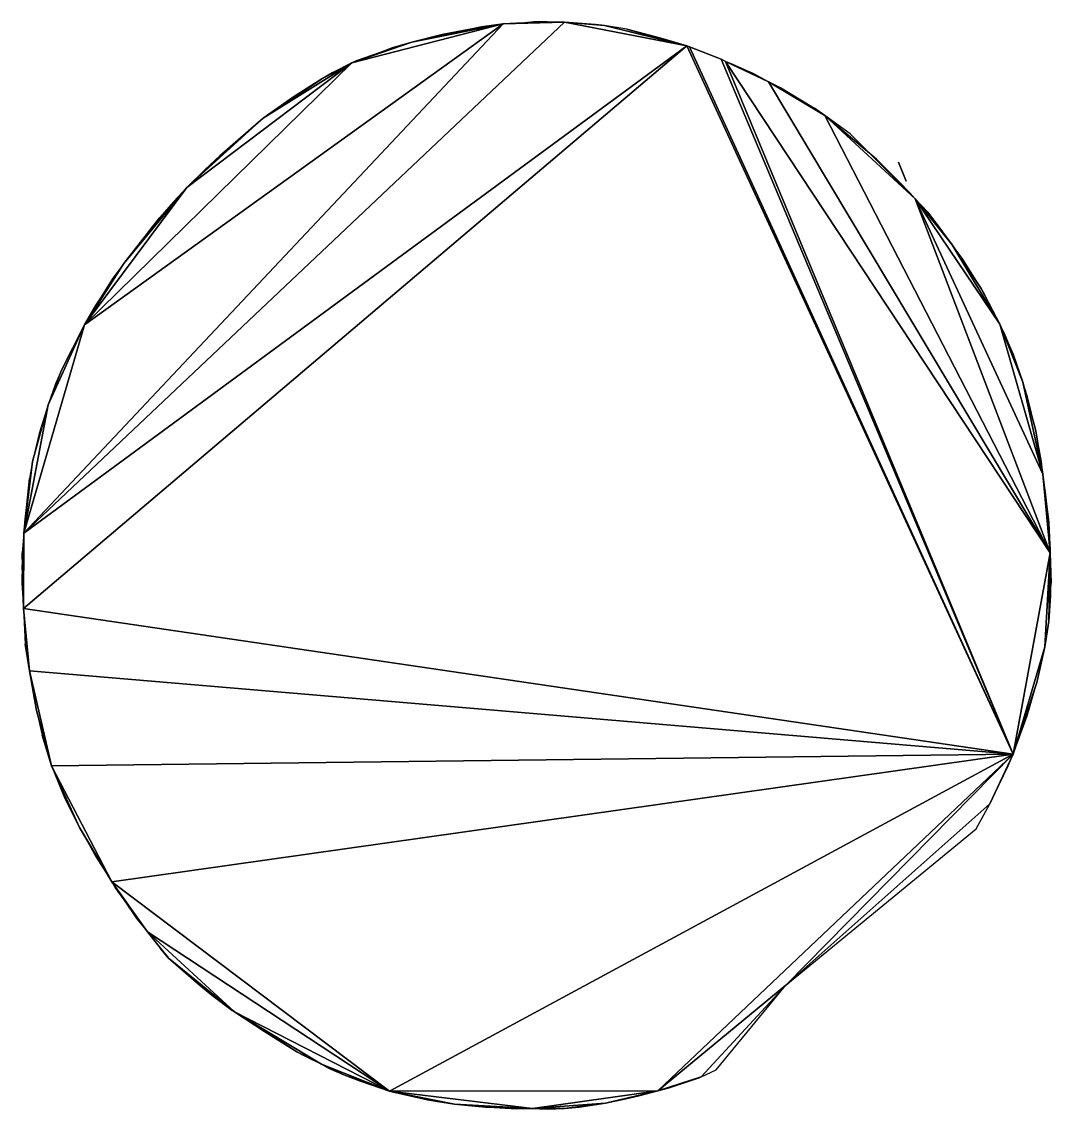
# Model space of a CAD drawing. Extents: x -90 to 51, y -84 to 83.
# Drawn here: x -64.04 to -36.82, y 40.56 to 69.31 of the extents above; entities that cross this region are included whole.
import ezdxf

# ---------------------------------------------------------------- set-up
doc = ezdxf.new("R2010")
doc.units = 0

msp = doc.modelspace()

# ---------------------------------------------------------------- linework, layer by layer
for points in [[(-63.989, 55.79, 114), (-46.459, 68.666, 114), (-49.688, 69.294, 114)], [(-63.989, 55.79, 114), (-49.688, 69.294, 114), (-51.314, 69.248, 114)], [(-49.688, 69.294, 114), (-50.748, 69.28, 114), (-51.314, 69.248, 114)], [(-50.748, 69.28, 114), (-50.963, 69.272, 114), (-51.314, 69.248, 114)], [(-49.688, 69.294, 114), (-50.503, 69.301, 114), (-50.748, 69.28, 114)], [(-49.688, 69.294, 114), (-50.147, 69.306, 114), (-50.503, 69.301, 114)], [(-48.637, 69.204, 114), (-48.869, 69.234, 114), (-49.688, 69.294, 114)], [(-46.459, 68.666, 114), (-48.637, 69.204, 114), (-49.688, 69.294, 114)], [(-62.382, 61.298, 114), (-63.989, 55.79, 114), (-51.314, 69.248, 114)], [(-51.314, 69.248, 114), (-55.317, 68.224, 114), (-62.382, 61.298, 114)], [(-51.314, 69.248, 114), (-53.728, 68.77, 114), (-55.317, 68.224, 114)], [(-51.314, 69.248, 114), (-52.227, 69.098, 114), (-53.728, 68.77, 114)], [(-52.227, 69.098, 114), (-52.924, 68.973, 114), (-53.728, 68.77, 114)], [(-51.314, 69.248, 114), (-51.89, 69.176, 114), (-52.227, 69.098, 114)], [(-46.459, 68.666, 114), (-48.046, 69.111, 114), (-48.637, 69.204, 114)], [(-46.459, 68.666, 114), (-47.143, 68.874, 114), (-48.046, 69.111, 114)], [(-53.728, 68.77, 114), (-54.569, 68.495, 114), (-55.317, 68.224, 114)], [(-53.728, 68.77, 114), (-54.244, 68.615, 114), (-54.569, 68.495, 114)], [(-63.995, 53.798, 114), (-37.827, 49.951, 114), (-46.459, 68.666, 114)], [(-63.989, 55.79, 114), (-63.995, 53.798, 114), (-46.459, 68.666, 114)], [(-54.569, 68.495, 114), (-55.201, 68.274, 114), (-55.317, 68.224, 114)], [(-37.827, 49.951, 114), (-46.384, 68.646, 114), (-46.459, 68.666, 114)], [(-45.546, 68.313, 114), (-45.571, 68.326, 114), (-46.384, 68.646, 114)], [(-37.827, 49.951, 114), (-45.546, 68.313, 114), (-46.384, 68.646, 114)], [(-55.317, 68.224, 114), (-59.676, 64.927, 114), (-62.382, 61.298, 114)], [(-55.317, 68.224, 114), (-57.659, 66.754, 114), (-59.676, 64.927, 114)], [(-55.317, 68.224, 114), (-56.108, 67.794, 114), (-57.659, 66.754, 114)], [(-55.317, 68.224, 114), (-55.83, 67.953, 114), (-56.108, 67.794, 114)], [(-37.827, 49.951, 114), (-45.435, 68.257, 114), (-45.546, 68.313, 114)], [(-44.299, 67.719, 114), (-45.241, 68.177, 114), (-45.435, 68.257, 114)], [(-36.845, 55.273, 114), (-44.299, 67.719, 114), (-45.435, 68.257, 114)], [(-37.827, 49.951, 114), (-36.845, 55.273, 114), (-45.435, 68.257, 114)], [(-44.299, 67.719, 114), (-44.706, 67.942, 114), (-45.241, 68.177, 114)], [(-56.108, 67.794, 114), (-56.882, 67.301, 114), (-57.659, 66.754, 114)], [(-43.191, 67.087, 114), (-43.984, 67.561, 114), (-44.299, 67.719, 114)], [(-42.808, 66.828, 114), (-43.191, 67.087, 114), (-44.299, 67.719, 114)], [(-36.845, 55.273, 114), (-42.808, 66.828, 114), (-44.299, 67.719, 114)], [(-42.808, 66.828, 114), (-43.084, 67.019, 114), (-43.191, 67.087, 114)], [(-57.659, 66.754, 114), (-58.806, 65.764, 114), (-59.676, 64.927, 114)], [(-57.659, 66.754, 114), (-57.783, 66.654, 114), (-58.806, 65.764, 114)], [(-41.622, 65.833, 114), (-42.14, 66.343, 114), (-42.808, 66.828, 114)], [(-40.42, 64.63, 114), (-41.622, 65.833, 114), (-42.808, 66.828, 114)], [(-36.845, 55.273, 114), (-40.42, 64.63, 114), (-42.808, 66.828, 114)], [(-40.42, 64.63, 114), (-41.431, 65.666, 114), (-41.622, 65.833, 114)], [(-58.806, 65.764, 114), (-59.195, 65.403, 114), (-59.676, 64.927, 114)], [(-40.42, 64.63, 114), (-40.847, 65.086, 114), (-41.431, 65.666, 114)], [(-40.755, 65.332, 112.846), (-40.858, 65.595, 112.285), (-40.654, 65.091, 113.277)], [(-40.42, 64.63, 114), (-40.559, 64.782, 114), (-40.847, 65.086, 114)], [(-59.676, 64.927, 114), (-61.347, 62.916, 114), (-62.382, 61.298, 114)], [(-59.676, 64.927, 114), (-60.398, 64.123, 114), (-61.347, 62.916, 114)], [(-59.676, 64.927, 114), (-60.027, 64.544, 114), (-60.398, 64.123, 114)], [(-39.443, 63.409, 114), (-40.083, 64.274, 114), (-40.42, 64.63, 114)], [(-38.177, 61.314, 114), (-39.443, 63.409, 114), (-40.42, 64.63, 114)], [(-37.039, 57.345, 114), (-38.177, 61.314, 114), (-40.42, 64.63, 114)], [(-36.845, 55.273, 114), (-37.039, 57.345, 114), (-40.42, 64.63, 114)], [(-60.398, 64.123, 114), (-60.574, 63.91, 114), (-61.347, 62.916, 114)], [(-39.443, 63.409, 114), (-39.804, 63.914, 114), (-40.083, 64.274, 114)], [(-38.674, 62.258, 114), (-39.161, 63.031, 114), (-39.443, 63.409, 114)], [(-38.177, 61.314, 114), (-38.674, 62.258, 114), (-39.443, 63.409, 114)], [(-61.347, 62.916, 114), (-62.093, 61.799, 114), (-62.382, 61.298, 114)], [(-61.347, 62.916, 114), (-61.634, 62.525, 114), (-62.093, 61.799, 114)], [(-38.177, 61.314, 114), (-38.62, 62.166, 114), (-38.674, 62.258, 114)], [(-62.093, 61.799, 114), (-62.147, 61.709, 114), (-62.382, 61.298, 114)], [(-62.382, 61.298, 114), (-63.343, 59.179, 114), (-63.989, 55.79, 114)], [(-62.382, 61.298, 114), (-62.987, 60.1, 114), (-63.343, 59.179, 114)], [(-62.382, 61.298, 114), (-62.43, 61.206, 114), (-62.987, 60.1, 114)], [(-37.83, 60.517, 114), (-38.036, 61.026, 114), (-38.177, 61.314, 114)], [(-37.57, 59.782, 114), (-37.83, 60.517, 114), (-38.177, 61.314, 114)], [(-37.039, 57.345, 114), (-37.57, 59.782, 114), (-38.177, 61.314, 114)], [(-37.57, 59.782, 114), (-37.658, 60.045, 114), (-37.83, 60.517, 114)], [(-62.987, 60.1, 114), (-63.146, 59.738, 114), (-63.343, 59.179, 114)], [(-37.229, 58.491, 114), (-37.449, 59.396, 114), (-37.57, 59.782, 114)], [(-37.039, 57.345, 114), (-37.229, 58.491, 114), (-37.57, 59.782, 114)], [(-63.343, 59.179, 114), (-63.754, 57.686, 114), (-63.989, 55.79, 114)], [(-63.343, 59.179, 114), (-63.583, 58.426, 114), (-63.754, 57.686, 114)], [(-37.039, 57.345, 114), (-37.08, 57.686, 114), (-37.229, 58.491, 114)], [(-63.754, 57.686, 114), (-63.839, 57.237, 114), (-63.989, 55.79, 114)], [(-63.839, 57.237, 114), (-63.973, 56.077, 114), (-63.989, 55.79, 114)], [(-36.884, 56.08, 114), (-36.976, 56.882, 114), (-37.039, 57.345, 114)], [(-36.884, 56.077, 114), (-36.884, 56.08, 114), (-37.039, 57.345, 114)], [(-36.884, 56.071, 114), (-36.884, 56.077, 114), (-37.039, 57.345, 114)], [(-36.845, 55.273, 114), (-36.884, 56.071, 114), (-37.039, 57.345, 114)], [(-36.884, 56.077, 114), (-36.884, 56.077, 114), (-36.884, 56.08, 114)], [(-36.884, 56.071, 114), (-36.884, 56.076, 114), (-36.884, 56.077, 114)], [(-36.845, 55.273, 114), (-36.844, 55.361, 114), (-36.884, 56.071, 114)], [(-63.989, 55.79, 114), (-64.03, 55.273, 114), (-63.995, 53.798, 114)], [(-64.03, 55.273, 114), (-64.031, 54.953, 114), (-63.995, 53.798, 114)], [(-37.827, 49.951, 114), (-36.992, 52.786, 114), (-36.845, 55.273, 114)], [(-36.992, 52.786, 114), (-36.884, 53.466, 114), (-36.845, 55.273, 114)], [(-36.884, 53.466, 114), (-36.844, 54.128, 114), (-36.845, 55.273, 114)], [(-36.82, 54.468, 114), (-36.824, 54.785, 114), (-36.845, 55.273, 114)], [(-36.844, 54.128, 114), (-36.82, 54.468, 114), (-36.845, 55.273, 114)], [(-64.031, 54.953, 114), (-64.042, 54.468, 114), (-63.995, 53.798, 114)], [(-36.884, 53.466, 114), (-36.864, 53.664, 114), (-36.844, 54.128, 114)], [(-63.995, 53.798, 114), (-63.952, 52.859, 114), (-63.833, 52.146, 114)], [(-63.995, 53.798, 114), (-63.833, 52.146, 114), (-37.827, 49.951, 114)], [(-36.992, 52.786, 114), (-36.973, 52.859, 114), (-36.884, 53.466, 114)], [(-63.952, 52.859, 114), (-63.913, 52.584, 114), (-63.833, 52.146, 114)], [(-37.827, 49.951, 114), (-37.201, 51.845, 114), (-36.992, 52.786, 114)], [(-37.201, 51.845, 114), (-37.15, 52.047, 114), (-36.992, 52.786, 114)], [(-63.833, 52.146, 114), (-63.688, 51.25, 114), (-63.65, 51.101, 114)], [(-63.833, 52.146, 114), (-63.65, 51.101, 114), (-63.26, 49.642, 114)], [(-63.833, 52.146, 114), (-63.26, 49.642, 114), (-37.827, 49.951, 114)], [(-37.827, 49.951, 114), (-37.454, 50.958, 114), (-37.201, 51.845, 114)], [(-63.65, 51.101, 114), (-63.505, 50.448, 114), (-63.26, 49.642, 114)], [(-63.505, 50.448, 114), (-63.335, 49.877, 114), (-63.26, 49.642, 114)], [(-63.26, 49.642, 114), (-61.659, 46.574, 114), (-37.827, 49.951, 114)], [(-61.659, 46.574, 114), (-54.318, 41.044, 114), (-37.827, 49.951, 114)], [(-54.318, 41.044, 114), (-47.22, 41.046, 114), (-37.827, 49.951, 114)], [(-47.22, 41.046, 114), (-43.841, 43.841, 114), (-37.827, 49.951, 114)], [(-43.841, 43.841, 114), (-38.448, 48.636, 114), (-37.827, 49.951, 114)], [(-38.448, 48.636, 114), (-37.958, 49.641, 114), (-37.827, 49.951, 114)], [(-63.26, 49.642, 114), (-62.905, 48.779, 114), (-62.518, 48.012, 114)], [(-63.26, 49.642, 114), (-62.518, 48.012, 114), (-61.659, 46.574, 114)], [(-43.841, 43.841, 114), (-38.807, 47.972, 114), (-38.448, 48.636, 114)], [(-62.518, 48.012, 114), (-62.448, 47.893, 114), (-61.659, 46.574, 114)], [(-62.448, 47.893, 114), (-62.074, 47.227, 114), (-61.659, 46.574, 114)], [(-61.659, 46.574, 114), (-61.568, 46.423, 114), (-60.717, 45.249, 114)], [(-61.659, 46.574, 114), (-60.717, 45.249, 114), (-54.318, 41.044, 114)], [(-61.568, 46.423, 114), (-61.221, 45.924, 114), (-60.717, 45.249, 114)], [(-61.221, 45.924, 114), (-61.007, 45.605, 114), (-60.717, 45.249, 114)], [(-60.717, 45.249, 114), (-60.381, 44.821, 114), (-60.168, 44.568, 114)], [(-60.717, 45.249, 114), (-60.168, 44.568, 114), (-58.416, 43.135, 114)], [(-60.717, 45.249, 114), (-58.416, 43.135, 114), (-54.318, 41.044, 114)], [(-60.381, 44.821, 114), (-60.201, 44.604, 114), (-60.168, 44.568, 114)], [(-60.168, 44.568, 114), (-59.367, 43.865, 114), (-59.013, 43.576, 114)], [(-60.168, 44.568, 114), (-59.013, 43.576, 114), (-58.416, 43.135, 114)], [(-47.22, 41.046, 114), (-46.079, 41.416, 114), (-43.841, 43.841, 114)], [(-46.079, 41.416, 114), (-45.679, 41.601, 114), (-43.841, 43.841, 114)], [(-59.013, 43.576, 114), (-58.475, 43.172, 114), (-58.416, 43.135, 114)], [(-58.416, 43.135, 114), (-57.62, 42.613, 114), (-56.769, 42.081, 114)], [(-58.416, 43.135, 114), (-56.769, 42.081, 114), (-56.116, 41.753, 114)], [(-58.416, 43.135, 114), (-56.116, 41.753, 114), (-54.318, 41.044, 114)], [(-56.769, 42.081, 114), (-56.569, 41.977, 114), (-56.116, 41.753, 114)], [(-56.116, 41.753, 114), (-55.93, 41.651, 114), (-55.53, 41.469, 114)], [(-56.116, 41.753, 114), (-55.53, 41.469, 114), (-54.318, 41.044, 114)], [(-55.53, 41.469, 114), (-55.085, 41.303, 114), (-54.318, 41.044, 114)], [(-47.22, 41.046, 114), (-46.208, 41.37, 114), (-46.079, 41.416, 114)], [(-46.208, 41.37, 114), (-46.13, 41.395, 114), (-46.079, 41.416, 114)], [(-47.22, 41.046, 114), (-46.926, 41.126, 114), (-46.208, 41.37, 114)], [(-54.318, 41.044, 114), (-50.534, 40.578, 114), (-47.22, 41.046, 114)], [(-54.318, 41.044, 114), (-54.251, 41.025, 114), (-53.314, 40.81, 114)], [(-54.318, 41.044, 114), (-53.314, 40.81, 114), (-52.599, 40.692, 114)], [(-54.318, 41.044, 114), (-52.599, 40.692, 114), (-50.534, 40.578, 114)], [(-50.534, 40.578, 114), (-48.608, 40.725, 114), (-47.22, 41.046, 114)], [(-48.608, 40.725, 114), (-48.067, 40.837, 114), (-47.22, 41.046, 114)], [(-48.608, 40.725, 114), (-48.529, 40.74, 114), (-48.067, 40.837, 114)], [(-48.067, 40.837, 114), (-47.726, 40.917, 114), (-47.22, 41.046, 114)], [(-53.314, 40.81, 114), (-53.052, 40.763, 114), (-52.599, 40.692, 114)], [(-52.599, 40.692, 114), (-51.779, 40.618, 114), (-51.7, 40.615, 114)], [(-52.599, 40.692, 114), (-51.7, 40.615, 114), (-50.534, 40.578, 114)], [(-51.7, 40.615, 114), (-50.961, 40.57, 114), (-50.534, 40.578, 114)], [(-50.534, 40.578, 114), (-49.69, 40.585, 114), (-48.608, 40.725, 114)], [(-50.534, 40.578, 114), (-50.146, 40.562, 114), (-49.69, 40.585, 114)], [(-49.69, 40.585, 114), (-49.302, 40.616, 114), (-48.608, 40.725, 114)]]:
    msp.add_3dface(points)

doc.saveas('drawing.dxf')
